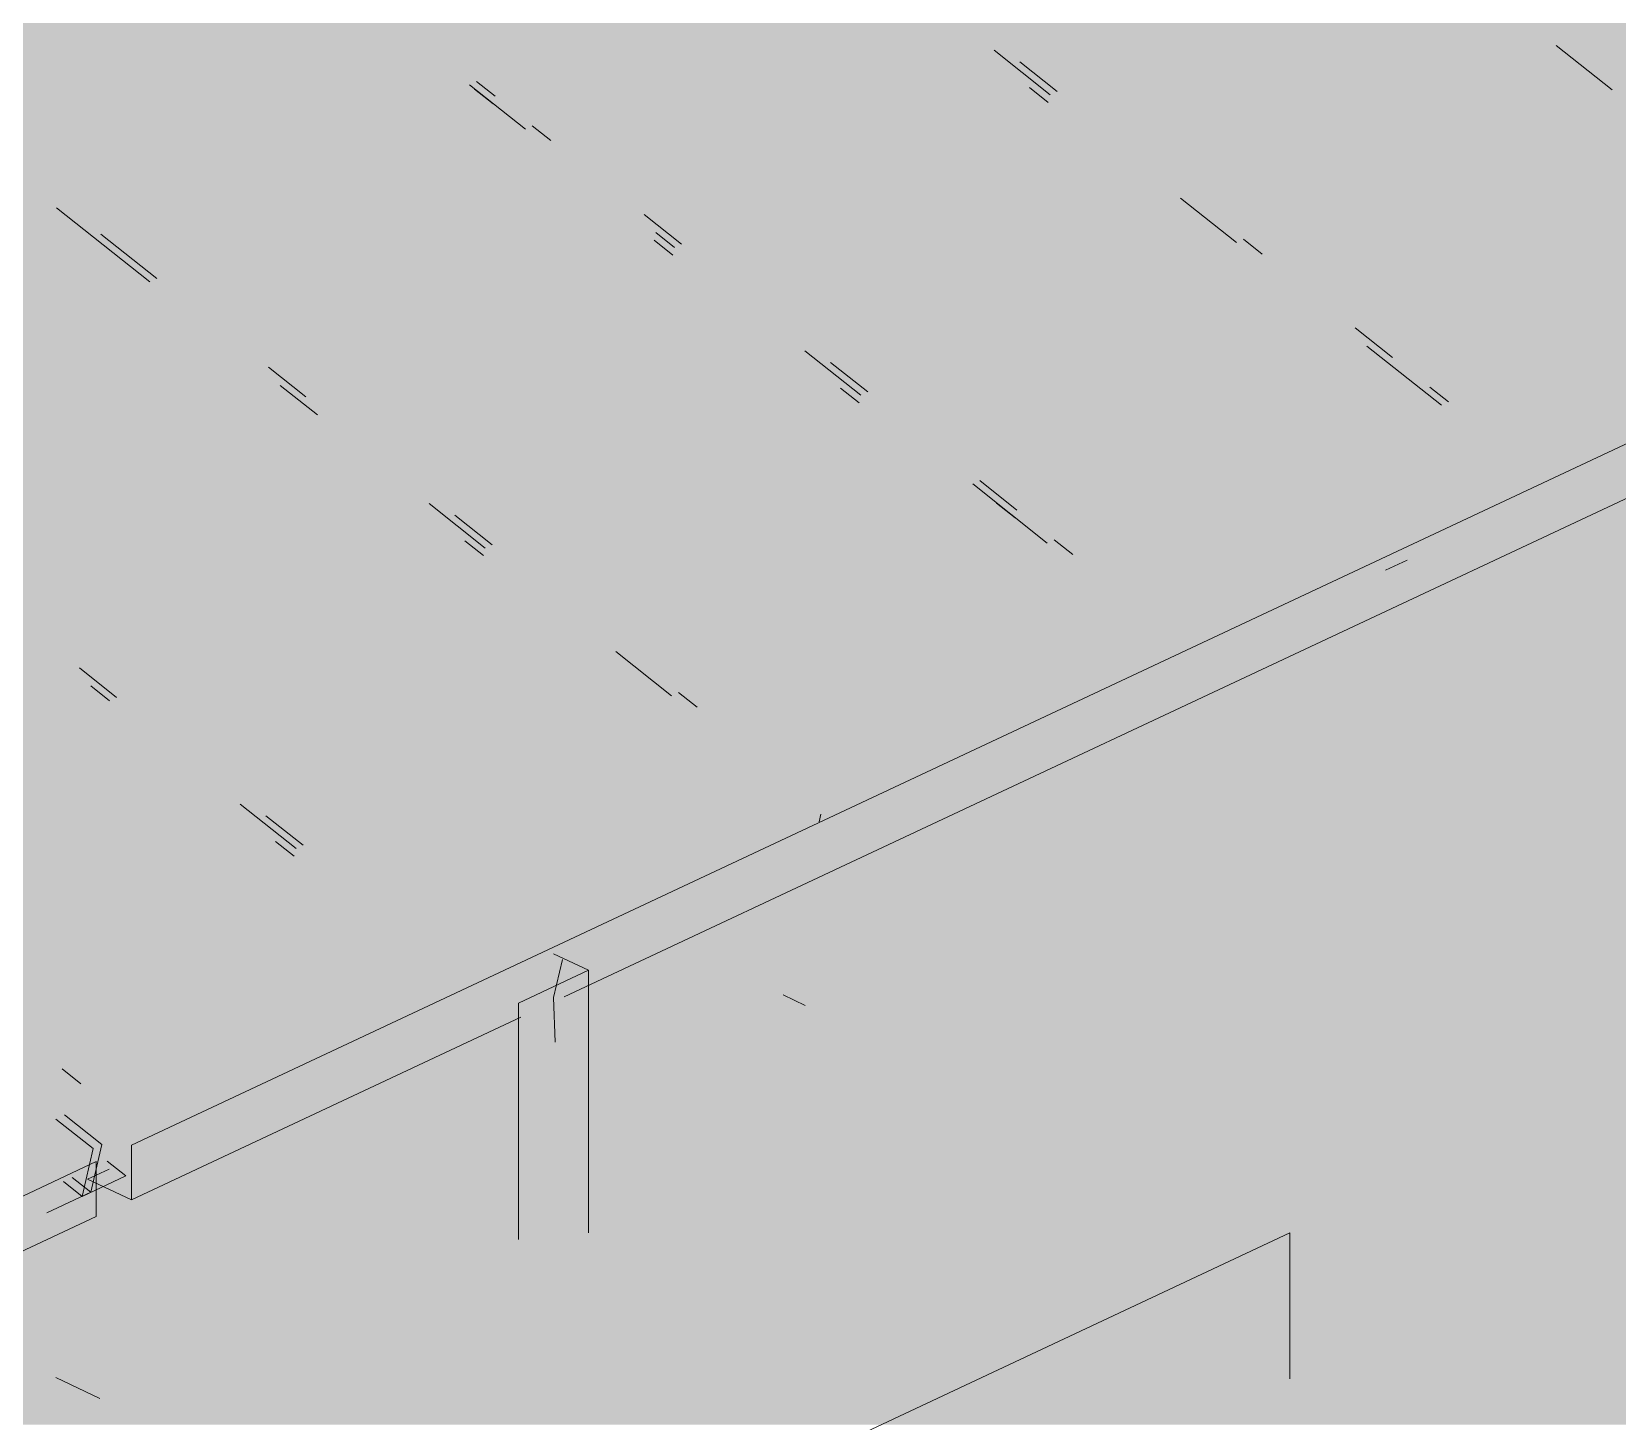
# Paper-space layout '03 3D Building and Roof' of a CAD drawing. Header units: millimetres. Extents: x 5 to 415, y 5 to 292.
# Drawn here: x 262.83 to 265.654, y 83.006 to 85.482 of the extents above; entities that cross this region are included whole.
import ezdxf

# ---------------------------------------------------------------- set-up
doc = ezdxf.new("R2010")
doc.units = ezdxf.units.MM
doc.layers.add('EXISTING', color=7, linetype='Continuous')
doc.layers.add('IMAGES', color=7, linetype='Continuous')

# ---------------------------------------------------------------- blocks, each defined once
blk = doc.blocks.new('SHEET_03')
at = {"layer": 'EXISTING', "color": 250, "lineweight": 9}
for p, q in [((264.5441, 85.4488), (264.6437, 85.3697)), ((265.545, 85.4575), (265.6446, 85.3785)), ((264.6562, 85.3756), (264.5898, 85.4283)), ((263.6097, 85.3874), (263.7093, 85.3084)), ((263.6554, 85.3669), (263.6222, 85.3932)), ((263.6522, 85.3533), (263.619, 85.3796)), ((264.6406, 85.3561), (264.6074, 85.3825)), ((263.7549, 85.2879), (263.7217, 85.3142)), ((263.0077, 83.4982), (266.8219, 85.2889)), ((263.7782, 83.7625), (266.8219, 85.1914)), ((262.8744, 85.1679), (263.0403, 85.0362)), ((264.8761, 85.1854), (264.9757, 85.1064)), ((263.9873, 85.1035), (263.9209, 85.1562)), ((263.0528, 85.0421), (262.9533, 85.1211)), ((263.9717, 85.084), (263.9385, 85.1104)), ((263.9416, 85.124), (263.9748, 85.0976)), ((265.0214, 85.0859), (264.9882, 85.1122)), ((265.2537, 84.9015), (265.1873, 84.9542)), ((264.2072, 84.9133), (264.3068, 84.8342)), ((265.208, 84.922), (265.3408, 84.8166)), ((263.3184, 84.8314), (263.252, 84.8841)), ((264.3193, 84.8401), (264.2529, 84.8928)), ((263.2727, 84.8519), (263.3391, 84.7992)), ((264.3036, 84.8206), (264.2704, 84.847)), ((265.3533, 84.8225), (265.3201, 84.8488)), ((264.5848, 84.6294), (264.5184, 84.6821)), ((264.5059, 84.6762), (264.6387, 84.5709)), ((263.5383, 84.6412), (263.6379, 84.5621)), ((264.5817, 84.6158), (264.5485, 84.6421)), ((263.6504, 84.568), (263.584, 84.6207)), ((263.6347, 84.5485), (263.6015, 84.5749)), ((264.6844, 84.5504), (264.6512, 84.5767)), ((265.2413, 84.5226), (265.2798, 84.5407)), ((263.8702, 84.3778), (263.9698, 84.2987)), ((262.9815, 84.2959), (262.9151, 84.3486)), ((262.9358, 84.3164), (262.969, 84.29)), ((264.0155, 84.2783), (263.9823, 84.3046)), ((263.2013, 84.1057), (263.3009, 84.0266)), ((264.2354, 84.088), (264.2323, 84.0744)), ((263.3134, 84.0325), (263.247, 84.0852)), ((263.2978, 84.013), (263.2646, 84.0394)), ((263.822, 83.8098), (263.7596, 83.8391)), ((263.6972, 83.7512), (263.822, 83.8098)), ((263.7596, 83.7611), (263.7753, 83.8292)), ((263.822, 83.342), (263.822, 83.8098)), ((263.6972, 83.7512), (263.6972, 83.3301)), ((263.7623, 83.682), (263.7596, 83.7611)), ((264.2074, 83.7473), (264.1682, 83.7658)), ((263.0077, 83.4007), (263.7012, 83.7263)), ((262.9179, 83.6077), (262.8847, 83.634)), ((262.955, 83.4993), (262.8886, 83.552)), ((262.873, 83.5447), (262.9394, 83.492)), ((262.9354, 83.4142), (262.955, 83.4993)), ((263.0077, 83.4007), (263.0077, 83.4982)), ((259.131, 81.6782), (262.9452, 83.4689)), ((262.9394, 83.492), (262.9198, 83.4069)), ((262.9452, 83.4689), (262.9452, 83.3714)), ((262.9647, 83.4699), (262.9979, 83.4435)), ((262.9354, 83.4142), (262.9022, 83.4405)), ((262.9198, 83.4069), (262.9979, 83.4435)), ((262.9296, 83.4374), (262.9681, 83.4554)), ((262.8574, 83.3776), (262.9354, 83.4142)), ((262.8866, 83.4332), (262.9198, 83.4069)), ((262.9296, 83.4374), (263.0077, 83.4007)), ((259.131, 81.5807), (262.9452, 83.3714)), ((263.6972, 82.697), (265.0709, 83.342)), ((265.0709, 83.082), (265.0709, 83.342)), ((262.8729, 83.084), (262.9514, 83.0471))]:
    blk.add_line(p, q, dxfattribs=at)
at = {"layer": 'IMAGES', "color": 7}
for points in [[(262.6418, 85.4101), (263.3164, 85.4101), (262.6418, 85.5065), (263.3164, 85.5065)], [(263.3164, 85.4101), (263.4127, 85.4101), (263.3164, 85.5065), (263.4127, 85.5065)], [(263.4127, 85.4101), (263.5091, 85.4101), (263.4127, 85.5065), (263.5091, 85.5065)], [(263.5091, 85.4101), (263.6055, 85.4101), (263.5091, 85.5065), (263.6055, 85.5065)], [(263.6055, 85.4101), (263.7018, 85.4101), (263.6055, 85.5065), (263.7018, 85.5065)], [(263.7018, 85.4101), (263.7982, 85.4101), (263.7018, 85.5065), (263.7982, 85.5065)], [(263.7982, 85.4101), (264.28, 85.4101), (263.7982, 85.5065), (264.28, 85.5065)], [(264.28, 85.4101), (264.3764, 85.4101), (264.28, 85.5065), (264.3764, 85.5065)], [(264.3764, 85.4101), (264.4727, 85.4101), (264.3764, 85.5065), (264.4727, 85.5065)], [(264.4727, 85.4101), (264.6655, 85.4101), (264.4727, 85.5065), (264.6655, 85.5065)], [(264.6655, 85.4101), (265.34, 85.4101), (264.6655, 85.5065), (265.34, 85.5065)], [(265.34, 85.4101), (265.4364, 85.4101), (265.34, 85.5065), (265.4364, 85.5065)], [(265.4364, 85.4101), (265.5327, 85.4101), (265.4364, 85.5065), (265.5327, 85.5065)], [(265.5327, 85.4101), (265.6291, 85.4101), (265.5327, 85.5065), (265.6291, 85.5065)], [(265.6291, 85.4101), (265.7255, 85.4101), (265.6291, 85.5065), (265.7255, 85.5065)], [(262.7382, 85.3137), (262.8345, 85.3137), (262.7382, 85.4101), (262.8345, 85.4101)], [(262.8345, 85.3137), (262.9309, 85.3137), (262.8345, 85.4101), (262.9309, 85.4101)], [(262.9309, 85.3137), (263.4127, 85.3137), (262.9309, 85.4101), (263.4127, 85.4101)], [(263.4127, 85.3137), (263.5091, 85.3137), (263.4127, 85.4101), (263.5091, 85.4101)], [(263.5091, 85.3137), (263.6055, 85.3137), (263.5091, 85.4101), (263.6055, 85.4101)], [(263.6055, 85.3137), (263.7018, 85.3137), (263.6055, 85.4101), (263.7018, 85.4101)], [(263.7018, 85.3137), (263.7982, 85.3137), (263.7018, 85.4101), (263.7982, 85.4101)], [(263.7982, 85.3137), (263.8945, 85.3137), (263.7982, 85.4101), (263.8945, 85.4101)], [(263.8945, 85.3137), (264.4727, 85.3137), (263.8945, 85.4101), (264.4727, 85.4101)], [(264.4727, 85.3137), (264.5691, 85.3137), (264.4727, 85.4101), (264.5691, 85.4101)], [(264.5691, 85.3137), (264.7618, 85.3137), (264.5691, 85.4101), (264.7618, 85.4101)], [(264.7618, 85.3137), (264.8582, 85.3137), (264.7618, 85.4101), (264.8582, 85.4101)], [(264.8582, 85.3137), (265.4364, 85.3137), (264.8582, 85.4101), (265.4364, 85.4101)], [(265.4364, 85.3137), (265.5327, 85.3137), (265.4364, 85.4101), (265.5327, 85.4101)], [(265.5327, 85.3137), (265.7255, 85.3137), (265.5327, 85.4101), (265.7255, 85.4101)], [(262.6418, 85.2173), (262.8345, 85.2173), (262.6418, 85.3137), (262.8345, 85.3137)], [(262.8345, 85.2173), (262.9309, 85.2173), (262.8345, 85.3137), (262.9309, 85.3137)], [(262.9309, 85.2173), (263.0273, 85.2173), (262.9309, 85.3137), (263.0273, 85.3137)], [(263.0273, 85.2173), (263.5091, 85.2173), (263.0273, 85.3137), (263.5091, 85.3137)], [(263.5091, 85.2173), (263.6055, 85.2173), (263.5091, 85.3137), (263.6055, 85.3137)], [(263.6055, 85.2173), (263.7018, 85.2173), (263.6055, 85.3137), (263.7018, 85.3137)], [(263.7018, 85.2173), (263.7982, 85.2173), (263.7018, 85.3137), (263.7982, 85.3137)], [(263.7982, 85.2173), (263.8945, 85.2173), (263.7982, 85.3137), (263.8945, 85.3137)], [(263.8945, 85.2173), (263.9909, 85.2173), (263.8945, 85.3137), (263.9909, 85.3137)], [(263.9909, 85.2173), (264.5691, 85.2173), (263.9909, 85.3137), (264.5691, 85.3137)], [(264.5691, 85.2173), (264.6655, 85.2173), (264.5691, 85.3137), (264.6655, 85.3137)], [(264.6655, 85.2173), (264.7618, 85.2173), (264.6655, 85.3137), (264.7618, 85.3137)], [(264.7618, 85.1208), (264.8582, 85.1208), (264.7618, 85.3137), (264.8582, 85.3137)], [(264.8582, 85.2173), (264.9545, 85.2173), (264.8582, 85.3137), (264.9545, 85.3137)], [(264.9545, 85.2173), (265.5327, 85.2173), (264.9545, 85.3137), (265.5327, 85.3137)], [(265.5327, 85.2173), (265.6291, 85.2173), (265.5327, 85.3137), (265.6291, 85.3137)], [(265.6291, 85.1208), (265.7255, 85.1208), (265.6291, 85.3137), (265.7255, 85.3137)], [(262.7382, 85.1208), (262.8345, 85.1208), (262.7382, 85.2173), (262.8345, 85.2173)], [(262.8345, 85.1208), (263.0273, 85.1208), (262.8345, 85.2173), (263.0273, 85.2173)], [(263.0273, 85.1208), (263.1236, 85.1208), (263.0273, 85.2173), (263.1236, 85.2173)], [(263.1236, 85.1208), (263.6055, 85.1208), (263.1236, 85.2173), (263.6055, 85.2173)], [(263.6055, 85.1208), (263.7018, 85.1208), (263.6055, 85.2173), (263.7018, 85.2173)], [(263.7018, 85.1208), (263.7982, 85.1208), (263.7018, 85.2173), (263.7982, 85.2173)], [(263.7982, 85.1208), (263.9909, 85.1208), (263.7982, 85.2173), (263.9909, 85.2173)], [(263.9909, 85.1208), (264.0873, 85.1208), (263.9909, 85.2173), (264.0873, 85.2173)], [(264.0873, 85.1208), (264.1836, 85.1208), (264.0873, 85.2173), (264.1836, 85.2173)], [(264.1836, 85.1208), (264.6655, 85.1208), (264.1836, 85.2173), (264.6655, 85.2173)], [(264.6655, 85.1208), (264.7618, 85.1208), (264.6655, 85.2173), (264.7618, 85.2173)], [(264.8582, 85.1208), (265.0509, 85.1208), (264.8582, 85.2173), (265.0509, 85.2173)], [(265.0509, 85.1208), (265.1473, 85.1208), (265.0509, 85.2173), (265.1473, 85.2173)], [(265.1473, 85.1208), (265.6291, 85.1208), (265.1473, 85.2173), (265.6291, 85.2173)], [(262.7382, 85.0244), (262.8345, 85.0244), (262.7382, 85.1208), (262.8345, 85.1208)], [(262.8345, 85.0244), (262.9309, 85.0244), (262.8345, 85.1208), (262.9309, 85.1208)], [(262.9309, 85.0244), (263.1236, 85.0244), (262.9309, 85.1208), (263.1236, 85.1208)], [(263.1236, 85.0244), (263.22, 85.0244), (263.1236, 85.1208), (263.22, 85.1208)], [(263.22, 85.0244), (263.8945, 85.0244), (263.22, 85.1208), (263.8945, 85.1208)], [(263.8945, 85.0244), (264.0873, 85.0244), (263.8945, 85.1208), (264.0873, 85.1208)], [(264.0873, 85.0244), (264.1836, 85.0244), (264.0873, 85.1208), (264.1836, 85.1208)], [(264.1836, 85.0244), (264.7618, 85.0244), (264.1836, 85.1208), (264.7618, 85.1208)], [(264.7618, 85.0244), (264.8582, 85.0244), (264.7618, 85.1208), (264.8582, 85.1208)], [(264.8582, 85.0244), (264.9545, 85.0244), (264.8582, 85.1208), (264.9545, 85.1208)], [(264.9545, 85.0244), (265.0509, 85.0244), (264.9545, 85.1208), (265.0509, 85.1208)], [(265.0509, 85.0244), (265.1473, 85.0244), (265.0509, 85.1208), (265.1473, 85.1208)], [(265.1473, 85.0244), (265.2436, 85.0244), (265.1473, 85.1208), (265.2436, 85.1208)], [(265.2436, 85.0244), (265.34, 85.0244), (265.2436, 85.1208), (265.34, 85.1208)], [(265.34, 85.0244), (265.7255, 85.0244), (265.34, 85.1208), (265.7255, 85.1208)], [(262.5455, 84.928), (262.8345, 84.928), (262.5455, 85.0244), (262.8345, 85.0244)], [(262.8345, 84.928), (262.9309, 84.928), (262.8345, 85.0244), (262.9309, 85.0244)], [(262.9309, 84.928), (263.0273, 84.928), (262.9309, 85.0244), (263.0273, 85.0244)], [(263.0273, 84.928), (263.22, 84.928), (263.0273, 85.0244), (263.22, 85.0244)], [(263.22, 84.928), (263.3164, 84.928), (263.22, 85.0244), (263.3164, 85.0244)], [(263.3164, 84.928), (263.4127, 84.928), (263.3164, 85.0244), (263.4127, 85.0244)], [(263.4127, 84.928), (263.8945, 84.928), (263.4127, 85.0244), (263.8945, 85.0244)], [(263.8945, 84.928), (263.9909, 84.928), (263.8945, 85.0244), (263.9909, 85.0244)], [(263.9909, 84.928), (264.0873, 84.928), (263.9909, 85.0244), (264.0873, 85.0244)], [(264.0873, 84.928), (264.1836, 84.928), (264.0873, 85.0244), (264.1836, 85.0244)], [(264.1836, 84.928), (264.28, 84.928), (264.1836, 85.0244), (264.28, 85.0244)], [(264.28, 84.928), (264.3764, 84.928), (264.28, 85.0244), (264.3764, 85.0244)], [(264.3764, 84.928), (264.9545, 84.928), (264.3764, 85.0244), (264.9545, 85.0244)], [(264.9545, 84.928), (265.0509, 84.928), (264.9545, 85.0244), (265.0509, 85.0244)], [(265.0509, 84.928), (265.1473, 84.928), (265.0509, 85.0244), (265.1473, 85.0244)], [(265.1473, 84.928), (265.2436, 84.928), (265.1473, 85.0244), (265.2436, 85.0244)], [(265.2436, 84.928), (265.34, 84.928), (265.2436, 85.0244), (265.34, 85.0244)], [(265.34, 84.928), (265.4364, 84.928), (265.34, 85.0244), (265.4364, 85.0244)], [(265.4364, 84.928), (265.7255, 84.928), (265.4364, 85.0244), (265.7255, 85.0244)], [(262.7382, 84.8316), (262.9309, 84.8316), (262.7382, 84.928), (262.9309, 84.928)], [(262.9309, 84.8316), (263.0273, 84.8316), (262.9309, 84.928), (263.0273, 84.928)], [(263.0273, 84.8316), (263.1236, 84.8316), (263.0273, 84.928), (263.1236, 84.928)], [(263.1236, 84.8316), (263.22, 84.8316), (263.1236, 84.928), (263.22, 84.928)], [(263.22, 84.8316), (263.3164, 84.8316), (263.22, 84.928), (263.3164, 84.928)], [(263.3164, 84.8316), (263.4127, 84.8316), (263.3164, 84.928), (263.4127, 84.928)], [(263.4127, 84.8316), (263.5091, 84.8316), (263.4127, 84.928), (263.5091, 84.928)], [(263.5091, 84.8316), (264.0873, 84.8316), (263.5091, 84.928), (264.0873, 84.928)], [(264.0873, 84.8316), (264.1836, 84.8316), (264.0873, 84.928), (264.1836, 84.928)], [(264.1836, 84.8316), (264.3764, 84.8316), (264.1836, 84.928), (264.3764, 84.928)], [(264.3764, 84.8316), (265.0509, 84.8316), (264.3764, 84.928), (265.0509, 84.928)], [(265.0509, 84.8316), (265.1473, 84.8316), (265.0509, 84.928), (265.1473, 84.928)], [(265.1473, 84.8316), (265.2436, 84.8316), (265.1473, 84.928), (265.2436, 84.928)], [(265.2436, 84.8316), (265.34, 84.8316), (265.2436, 84.928), (265.34, 84.928)], [(265.34, 84.8316), (265.4364, 84.8316), (265.34, 84.928), (265.4364, 84.928)], [(265.4364, 84.8316), (265.5327, 84.8316), (265.4364, 84.928), (265.5327, 84.928)], [(265.5327, 84.8316), (265.7255, 84.8316), (265.5327, 84.928), (265.7255, 84.928)], [(262.7382, 84.7352), (263.1236, 84.7352), (262.7382, 84.8316), (263.1236, 84.8316)], [(263.1236, 84.7352), (263.22, 84.7352), (263.1236, 84.8316), (263.22, 84.8316)], [(263.22, 84.7352), (263.3164, 84.7352), (263.22, 84.8316), (263.3164, 84.8316)], [(263.3164, 84.7352), (263.4127, 84.7352), (263.3164, 84.8316), (263.4127, 84.8316)], [(263.4127, 84.7352), (263.5091, 84.7352), (263.4127, 84.8316), (263.5091, 84.8316)], [(263.5091, 84.7352), (263.6055, 84.7352), (263.5091, 84.8316), (263.6055, 84.8316)], [(263.6055, 84.7352), (264.1836, 84.7352), (263.6055, 84.8316), (264.1836, 84.8316)], [(264.1836, 84.7352), (264.28, 84.7352), (264.1836, 84.8316), (264.28, 84.8316)], [(264.28, 84.7352), (264.4727, 84.7352), (264.28, 84.8316), (264.4727, 84.8316)], [(264.4727, 84.7352), (264.5691, 84.7352), (264.4727, 84.8316), (264.5691, 84.8316)], [(264.5691, 84.7352), (264.6655, 84.7352), (264.5691, 84.8316), (264.6655, 84.8316)], [(264.6655, 84.7352), (265.1473, 84.7352), (264.6655, 84.8316), (265.1473, 84.8316)], [(265.1473, 84.7352), (265.2436, 84.7352), (265.1473, 84.8316), (265.2436, 84.8316)], [(265.2436, 84.7352), (265.34, 84.7352), (265.2436, 84.8316), (265.34, 84.8316)], [(265.34, 84.7352), (265.4364, 84.7352), (265.34, 84.8316), (265.4364, 84.8316)], [(265.4364, 84.7352), (265.5327, 84.7352), (265.4364, 84.8316), (265.5327, 84.8316)], [(265.5327, 84.7352), (265.6291, 84.7352), (265.5327, 84.8316), (265.6291, 84.8316)], [(265.6291, 84.7352), (265.7255, 84.7352), (265.6291, 84.8316), (265.7255, 84.8316)], [(262.7382, 84.6388), (262.9309, 84.6388), (262.7382, 84.7352), (262.9309, 84.7352)], [(262.9309, 84.6388), (263.22, 84.6388), (262.9309, 84.7352), (263.22, 84.7352)], [(263.22, 84.6388), (263.3164, 84.6388), (263.22, 84.7352), (263.3164, 84.7352)], [(263.3164, 84.6388), (263.4127, 84.6388), (263.3164, 84.7352), (263.4127, 84.7352)], [(263.4127, 84.6388), (263.5091, 84.6388), (263.4127, 84.7352), (263.5091, 84.7352)], [(263.5091, 84.6388), (263.6055, 84.6388), (263.5091, 84.7352), (263.6055, 84.7352)], [(263.6055, 84.6388), (264.28, 84.6388), (263.6055, 84.7352), (264.28, 84.7352)], [(264.28, 84.6388), (264.3764, 84.6388), (264.28, 84.7352), (264.3764, 84.7352)], [(264.3764, 84.6388), (264.4727, 84.6388), (264.3764, 84.7352), (264.4727, 84.7352)], [(264.4727, 84.6388), (264.5691, 84.6388), (264.4727, 84.7352), (264.5691, 84.7352)], [(264.5691, 84.6388), (264.6655, 84.6388), (264.5691, 84.7352), (264.6655, 84.7352)], [(264.6655, 84.6388), (264.7618, 84.6388), (264.6655, 84.7352), (264.7618, 84.7352)], [(264.7618, 84.6388), (265.0509, 84.6388), (264.7618, 84.7352), (265.0509, 84.7352)], [(265.0509, 84.6388), (265.1473, 84.6388), (265.0509, 84.7352), (265.1473, 84.7352)], [(265.1473, 84.6388), (265.2436, 84.6388), (265.1473, 84.7352), (265.2436, 84.7352)], [(265.2436, 84.6388), (265.34, 84.6388), (265.2436, 84.7352), (265.34, 84.7352)], [(265.34, 84.6388), (265.4364, 84.6388), (265.34, 84.7352), (265.4364, 84.7352)], [(265.4364, 84.6388), (265.5327, 84.6388), (265.4364, 84.7352), (265.5327, 84.7352)], [(265.5327, 84.6388), (265.6291, 84.6388), (265.5327, 84.7352), (265.6291, 84.7352)], [(265.6291, 84.5424), (265.7255, 84.5424), (265.6291, 84.7352), (265.7255, 84.7352)], [(262.7382, 84.5424), (262.8345, 84.5424), (262.7382, 84.6388), (262.8345, 84.6388)], [(262.8345, 84.5424), (262.9309, 84.5424), (262.8345, 84.6388), (262.9309, 84.6388)], [(262.9309, 84.5424), (263.0273, 84.5424), (262.9309, 84.6388), (263.0273, 84.6388)], [(263.0273, 84.5424), (263.3164, 84.5424), (263.0273, 84.6388), (263.3164, 84.6388)], [(263.3164, 84.5424), (263.4127, 84.5424), (263.3164, 84.6388), (263.4127, 84.6388)], [(263.4127, 84.5424), (263.5091, 84.5424), (263.4127, 84.6388), (263.5091, 84.6388)], [(263.5091, 84.5424), (263.7018, 84.5424), (263.5091, 84.6388), (263.7018, 84.6388)], [(263.7018, 84.5424), (263.7982, 84.5424), (263.7018, 84.6388), (263.7982, 84.6388)], [(263.7982, 84.5424), (263.8945, 84.5424), (263.7982, 84.6388), (263.8945, 84.6388)], [(263.8945, 84.5424), (264.3764, 84.5424), (263.8945, 84.6388), (264.3764, 84.6388)], [(264.3764, 84.5424), (264.4727, 84.5424), (264.3764, 84.6388), (264.4727, 84.6388)], [(264.4727, 84.5424), (264.5691, 84.5424), (264.4727, 84.6388), (264.5691, 84.6388)], [(264.5691, 84.5424), (264.6655, 84.5424), (264.5691, 84.6388), (264.6655, 84.6388)], [(264.6655, 84.5424), (264.7618, 84.5424), (264.6655, 84.6388), (264.7618, 84.6388)], [(264.7618, 84.5424), (264.8582, 84.5424), (264.7618, 84.6388), (264.8582, 84.6388)], [(264.8582, 84.5424), (265.0509, 84.5424), (264.8582, 84.6388), (265.0509, 84.6388)], [(265.0509, 84.5424), (265.1473, 84.5424), (265.0509, 84.6388), (265.1473, 84.6388)], [(265.1473, 84.5424), (265.2436, 84.5424), (265.1473, 84.6388), (265.2436, 84.6388)], [(265.2436, 84.5424), (265.4364, 84.5424), (265.2436, 84.6388), (265.4364, 84.6388)], [(265.4364, 84.5424), (265.6291, 84.5424), (265.4364, 84.6388), (265.6291, 84.6388)], [(262.7382, 84.446), (262.9309, 84.446), (262.7382, 84.5424), (262.9309, 84.5424)], [(262.9309, 84.446), (263.0273, 84.446), (262.9309, 84.5424), (263.0273, 84.5424)], [(263.0273, 84.446), (263.1236, 84.446), (263.0273, 84.5424), (263.1236, 84.5424)], [(263.1236, 84.446), (263.22, 84.446), (263.1236, 84.5424), (263.22, 84.5424)], [(263.22, 84.3496), (263.6055, 84.3496), (263.22, 84.5424), (263.6055, 84.5424)], [(263.6055, 84.446), (263.7018, 84.446), (263.6055, 84.5424), (263.7018, 84.5424)], [(263.7018, 84.446), (263.7982, 84.446), (263.7018, 84.5424), (263.7982, 84.5424)], [(263.7982, 84.446), (263.8945, 84.446), (263.7982, 84.5424), (263.8945, 84.5424)], [(263.8945, 84.446), (263.9909, 84.446), (263.8945, 84.5424), (263.9909, 84.5424)], [(263.9909, 84.3496), (264.4727, 84.3496), (263.9909, 84.5424), (264.4727, 84.5424)], [(264.4727, 84.446), (264.5691, 84.446), (264.4727, 84.5424), (264.5691, 84.5424)], [(264.5691, 84.446), (264.6655, 84.446), (264.5691, 84.5424), (264.6655, 84.5424)], [(264.6655, 84.446), (264.7618, 84.446), (264.6655, 84.5424), (264.7618, 84.5424)], [(264.7618, 84.446), (264.8582, 84.446), (264.7618, 84.5424), (264.8582, 84.5424)], [(264.8582, 84.446), (264.9545, 84.446), (264.8582, 84.5424), (264.9545, 84.5424)], [(264.9545, 84.446), (265.0509, 84.446), (264.9545, 84.5424), (265.0509, 84.5424)], [(265.0509, 84.446), (265.1473, 84.446), (265.0509, 84.5424), (265.1473, 84.5424)], [(265.1473, 84.446), (265.2436, 84.446), (265.1473, 84.5424), (265.2436, 84.5424)], [(265.2436, 84.446), (265.34, 84.446), (265.2436, 84.5424), (265.34, 84.5424)], [(265.34, 84.446), (265.4364, 84.446), (265.34, 84.5424), (265.4364, 84.5424)], [(265.4364, 84.446), (265.5327, 84.446), (265.4364, 84.5424), (265.5327, 84.5424)], [(265.5327, 84.446), (265.7255, 84.446), (265.5327, 84.5424), (265.7255, 84.5424)], [(262.7382, 84.3496), (262.8345, 84.3496), (262.7382, 84.446), (262.8345, 84.446)], [(262.8345, 84.3496), (262.9309, 84.3496), (262.8345, 84.446), (262.9309, 84.446)], [(262.9309, 84.3496), (263.0273, 84.3496), (262.9309, 84.446), (263.0273, 84.446)], [(263.0273, 84.3496), (263.1236, 84.3496), (263.0273, 84.446), (263.1236, 84.446)], [(263.1236, 84.3496), (263.22, 84.3496), (263.1236, 84.446), (263.22, 84.446)], [(263.6055, 84.3496), (263.7018, 84.3496), (263.6055, 84.446), (263.7018, 84.446)], [(263.7018, 84.3496), (263.7982, 84.3496), (263.7018, 84.446), (263.7982, 84.446)], [(263.7982, 84.3496), (263.8945, 84.3496), (263.7982, 84.446), (263.8945, 84.446)], [(263.8945, 84.3496), (263.9909, 84.3496), (263.8945, 84.446), (263.9909, 84.446)], [(264.4727, 84.3496), (264.6655, 84.3496), (264.4727, 84.446), (264.6655, 84.446)], [(264.6655, 84.3496), (264.7618, 84.3496), (264.6655, 84.446), (264.7618, 84.446)], [(264.7618, 84.3496), (264.9545, 84.3496), (264.7618, 84.446), (264.9545, 84.446)], [(264.9545, 84.3496), (265.0509, 84.3496), (264.9545, 84.446), (265.0509, 84.446)], [(265.0509, 84.3496), (265.1473, 84.3496), (265.0509, 84.446), (265.1473, 84.446)], [(265.1473, 84.3496), (265.2436, 84.3496), (265.1473, 84.446), (265.2436, 84.446)], [(265.2436, 84.3496), (265.34, 84.3496), (265.2436, 84.446), (265.34, 84.446)], [(265.34, 84.3496), (265.4364, 84.3496), (265.34, 84.446), (265.4364, 84.446)], [(265.4364, 84.3496), (265.5327, 84.3496), (265.4364, 84.446), (265.5327, 84.446)], [(265.5327, 84.3496), (265.7255, 84.3496), (265.5327, 84.446), (265.7255, 84.446)], [(262.7382, 84.2532), (262.8345, 84.2532), (262.7382, 84.3496), (262.8345, 84.3496)], [(262.8345, 84.2532), (262.9309, 84.2532), (262.8345, 84.3496), (262.9309, 84.3496)], [(262.9309, 84.2532), (263.0273, 84.2532), (262.9309, 84.3496), (263.0273, 84.3496)], [(263.0273, 84.2532), (263.1236, 84.2532), (263.0273, 84.3496), (263.1236, 84.3496)], [(263.1236, 84.2532), (263.22, 84.2532), (263.1236, 84.3496), (263.22, 84.3496)], [(263.22, 84.2532), (263.4127, 84.2532), (263.22, 84.3496), (263.4127, 84.3496)], [(263.4127, 84.2532), (263.7018, 84.2532), (263.4127, 84.3496), (263.7018, 84.3496)], [(263.7018, 84.2532), (263.7982, 84.2532), (263.7018, 84.3496), (263.7982, 84.3496)], [(263.7982, 84.2532), (263.8945, 84.2532), (263.7982, 84.3496), (263.8945, 84.3496)], [(263.8945, 84.2532), (264.0873, 84.2532), (263.8945, 84.3496), (264.0873, 84.3496)], [(264.0873, 84.2532), (264.1836, 84.2532), (264.0873, 84.3496), (264.1836, 84.3496)], [(264.1836, 84.2532), (264.28, 84.2532), (264.1836, 84.3496), (264.28, 84.3496)], [(264.28, 84.2532), (264.4727, 84.2532), (264.28, 84.3496), (264.4727, 84.3496)], [(264.4727, 84.2532), (264.5691, 84.2532), (264.4727, 84.3496), (264.5691, 84.3496)], [(264.5691, 84.2532), (264.6655, 84.2532), (264.5691, 84.3496), (264.6655, 84.3496)], [(264.6655, 84.2532), (264.7618, 84.2532), (264.6655, 84.3496), (264.7618, 84.3496)], [(264.7618, 84.2532), (264.8582, 84.2532), (264.7618, 84.3496), (264.8582, 84.3496)], [(264.8582, 84.2532), (265.0509, 84.2532), (264.8582, 84.3496), (265.0509, 84.3496)], [(265.0509, 84.2532), (265.1473, 84.2532), (265.0509, 84.3496), (265.1473, 84.3496)], [(265.1473, 84.2532), (265.2436, 84.2532), (265.1473, 84.3496), (265.2436, 84.3496)], [(265.2436, 84.2532), (265.34, 84.2532), (265.2436, 84.3496), (265.34, 84.3496)], [(265.34, 84.2532), (265.4364, 84.2532), (265.34, 84.3496), (265.4364, 84.3496)], [(265.4364, 84.2532), (272.3745, 84.2532), (265.4364, 84.3496), (272.3745, 84.3496)], [(262.4491, 84.1568), (262.8345, 84.1568), (262.4491, 84.2532), (262.8345, 84.2532)], [(262.8345, 84.1568), (262.9309, 84.1568), (262.8345, 84.2532), (262.9309, 84.2532)], [(262.9309, 84.1568), (263.0273, 84.1568), (262.9309, 84.2532), (263.0273, 84.2532)], [(263.0273, 84.1568), (263.1236, 84.1568), (263.0273, 84.2532), (263.1236, 84.2532)], [(263.1236, 84.1568), (263.22, 84.1568), (263.1236, 84.2532), (263.22, 84.2532)], [(263.22, 84.1568), (263.3164, 84.1568), (263.22, 84.2532), (263.3164, 84.2532)], [(263.3164, 84.1568), (263.4127, 84.1568), (263.3164, 84.2532), (263.4127, 84.2532)], [(263.4127, 84.1568), (263.5091, 84.1568), (263.4127, 84.2532), (263.5091, 84.2532)], [(263.5091, 84.1568), (263.6055, 84.1568), (263.5091, 84.2532), (263.6055, 84.2532)], [(263.6055, 84.0604), (263.7982, 84.0604), (263.6055, 84.2532), (263.7982, 84.2532)], [(263.7982, 84.1568), (263.8945, 84.1568), (263.7982, 84.2532), (263.8945, 84.2532)], [(263.8945, 84.1568), (263.9909, 84.1568), (263.8945, 84.2532), (263.9909, 84.2532)], [(263.9909, 84.1568), (264.0873, 84.1568), (263.9909, 84.2532), (264.0873, 84.2532)], [(264.0873, 84.1568), (264.1836, 84.1568), (264.0873, 84.2532), (264.1836, 84.2532)], [(264.1836, 84.1568), (264.28, 84.1568), (264.1836, 84.2532), (264.28, 84.2532)], [(264.28, 84.1568), (264.3764, 84.1568), (264.28, 84.2532), (264.3764, 84.2532)], [(264.3764, 84.1568), (264.4727, 84.1568), (264.3764, 84.2532), (264.4727, 84.2532)], [(264.4727, 84.1568), (264.5691, 84.1568), (264.4727, 84.2532), (264.5691, 84.2532)], [(264.5691, 84.1568), (264.6655, 84.1568), (264.5691, 84.2532), (264.6655, 84.2532)], [(264.6655, 84.1568), (264.8582, 84.1568), (264.6655, 84.2532), (264.8582, 84.2532)], [(264.8582, 84.1568), (264.9545, 84.1568), (264.8582, 84.2532), (264.9545, 84.2532)], [(264.9545, 84.1568), (265.0509, 84.1568), (264.9545, 84.2532), (265.0509, 84.2532)], [(265.0509, 84.1568), (265.2436, 84.1568), (265.0509, 84.2532), (265.2436, 84.2532)], [(265.2436, 84.1568), (272.2782, 84.1568), (265.2436, 84.2532), (272.2782, 84.2532)], [(262.5455, 84.0604), (262.9309, 84.0604), (262.5455, 84.1568), (262.9309, 84.1568)], [(262.9309, 84.0604), (263.0273, 84.0604), (262.9309, 84.1568), (263.0273, 84.1568)], [(263.0273, 84.0604), (263.1236, 84.0604), (263.0273, 84.1568), (263.1236, 84.1568)], [(263.1236, 84.0604), (263.22, 84.0604), (263.1236, 84.1568), (263.22, 84.1568)], [(263.22, 84.0604), (263.3164, 84.0604), (263.22, 84.1568), (263.3164, 84.1568)], [(263.3164, 84.0604), (263.4127, 84.0604), (263.3164, 84.1568), (263.4127, 84.1568)], [(263.4127, 84.0604), (263.5091, 84.0604), (263.4127, 84.1568), (263.5091, 84.1568)], [(263.5091, 84.0604), (263.6055, 84.0604), (263.5091, 84.1568), (263.6055, 84.1568)], [(263.7982, 84.0604), (264.0873, 84.0604), (263.7982, 84.1568), (264.0873, 84.1568)], [(264.0873, 83.964), (264.1836, 83.964), (264.0873, 84.1568), (264.1836, 84.1568)], [(264.1836, 84.0604), (264.28, 84.0604), (264.1836, 84.1568), (264.28, 84.1568)], [(264.28, 84.0604), (264.4727, 84.0604), (264.28, 84.1568), (264.4727, 84.1568)], [(264.4727, 84.0604), (264.6655, 84.0604), (264.4727, 84.1568), (264.6655, 84.1568)], [(264.6655, 84.0604), (264.7618, 84.0604), (264.6655, 84.1568), (264.7618, 84.1568)], [(264.7618, 84.0604), (264.8582, 84.0604), (264.7618, 84.1568), (264.8582, 84.1568)], [(264.8582, 84.0604), (265.0509, 84.0604), (264.8582, 84.1568), (265.0509, 84.1568)], [(265.0509, 84.0604), (271.9891, 84.0604), (265.0509, 84.1568), (271.9891, 84.1568)], [(262.7382, 83.964), (263.0273, 83.964), (262.7382, 84.0604), (263.0273, 84.0604)], [(263.0273, 83.964), (263.1236, 83.964), (263.0273, 84.0604), (263.1236, 84.0604)], [(263.1236, 83.964), (263.22, 83.964), (263.1236, 84.0604), (263.22, 84.0604)], [(263.22, 83.964), (263.3164, 83.964), (263.22, 84.0604), (263.3164, 84.0604)], [(263.3164, 83.964), (263.4127, 83.964), (263.3164, 84.0604), (263.4127, 84.0604)], [(263.4127, 83.964), (263.5091, 83.964), (263.4127, 84.0604), (263.5091, 84.0604)], [(263.5091, 83.964), (263.6055, 83.964), (263.5091, 84.0604), (263.6055, 84.0604)], [(263.6055, 83.964), (263.7018, 83.964), (263.6055, 84.0604), (263.7018, 84.0604)], [(263.7018, 83.964), (263.7982, 83.964), (263.7018, 84.0604), (263.7982, 84.0604)], [(263.7982, 83.964), (263.8945, 83.964), (263.7982, 84.0604), (263.8945, 84.0604)], [(263.8945, 83.964), (264.0873, 83.964), (263.8945, 84.0604), (264.0873, 84.0604)], [(264.1836, 83.964), (264.28, 83.964), (264.1836, 84.0604), (264.28, 84.0604)], [(264.28, 83.964), (264.3764, 83.964), (264.28, 84.0604), (264.3764, 84.0604)], [(264.3764, 83.964), (264.5691, 83.964), (264.3764, 84.0604), (264.5691, 84.0604)], [(264.5691, 83.964), (264.6655, 83.964), (264.5691, 84.0604), (264.6655, 84.0604)], [(264.6655, 83.964), (264.8582, 83.964), (264.6655, 84.0604), (264.8582, 84.0604)], [(264.8582, 83.964), (271.7964, 83.964), (264.8582, 84.0604), (271.7964, 84.0604)], [(262.7382, 83.8676), (263.22, 83.8676), (262.7382, 83.964), (263.22, 83.964)], [(263.22, 83.8676), (263.3164, 83.8676), (263.22, 83.964), (263.3164, 83.964)], [(263.3164, 83.8676), (263.4127, 83.8676), (263.3164, 83.964), (263.4127, 83.964)], [(263.4127, 83.8676), (263.5091, 83.8676), (263.4127, 83.964), (263.5091, 83.964)], [(263.5091, 83.8676), (263.6055, 83.8676), (263.5091, 83.964), (263.6055, 83.964)], [(263.6055, 83.8676), (263.7018, 83.8676), (263.6055, 83.964), (263.7018, 83.964)], [(263.7018, 83.7712), (263.7982, 83.7712), (263.7018, 83.964), (263.7982, 83.964)], [(263.7982, 83.8676), (263.8945, 83.8676), (263.7982, 83.964), (263.8945, 83.964)], [(263.8945, 83.8676), (263.9909, 83.8676), (263.8945, 83.964), (263.9909, 83.964)], [(263.9909, 83.8676), (264.0873, 83.8676), (263.9909, 83.964), (264.0873, 83.964)], [(264.0873, 83.8676), (264.1836, 83.8676), (264.0873, 83.964), (264.1836, 83.964)], [(264.1836, 83.8676), (264.28, 83.8676), (264.1836, 83.964), (264.28, 83.964)], [(264.28, 83.8676), (264.3764, 83.8676), (264.28, 83.964), (264.3764, 83.964)], [(264.3764, 83.8676), (264.6655, 83.8676), (264.3764, 83.964), (264.6655, 83.964)], [(264.6655, 83.8676), (271.7, 83.8676), (264.6655, 83.964), (271.7, 83.964)], [(262.7382, 83.7712), (262.8345, 83.7712), (262.7382, 83.8676), (262.8345, 83.8676)], [(262.8345, 83.7712), (262.9309, 83.7712), (262.8345, 83.8676), (262.9309, 83.8676)], [(262.9309, 83.7712), (263.22, 83.7712), (262.9309, 83.8676), (263.22, 83.8676)], [(263.22, 83.7712), (263.4127, 83.7712), (263.22, 83.8676), (263.4127, 83.8676)], [(263.4127, 83.7712), (263.5091, 83.7712), (263.4127, 83.8676), (263.5091, 83.8676)], [(263.5091, 83.7712), (263.6055, 83.7712), (263.5091, 83.8676), (263.6055, 83.8676)], [(263.6055, 83.7712), (263.7018, 83.7712), (263.6055, 83.8676), (263.7018, 83.8676)], [(263.7982, 83.7712), (264.0873, 83.7712), (263.7982, 83.8676), (264.0873, 83.8676)], [(264.0873, 83.7712), (264.1836, 83.7712), (264.0873, 83.8676), (264.1836, 83.8676)], [(264.1836, 83.7712), (264.28, 83.7712), (264.1836, 83.8676), (264.28, 83.8676)], [(264.28, 83.7712), (264.3764, 83.7712), (264.28, 83.8676), (264.3764, 83.8676)], [(264.3764, 83.7712), (264.4727, 83.7712), (264.3764, 83.8676), (264.4727, 83.8676)], [(264.4727, 83.7712), (271.4109, 83.7712), (264.4727, 83.8676), (271.4109, 83.8676)], [(262.5455, 83.6748), (262.8345, 83.6748), (262.5455, 83.7712), (262.8345, 83.7712)], [(262.8345, 83.6748), (262.9309, 83.6748), (262.8345, 83.7712), (262.9309, 83.7712)], [(262.9309, 83.6748), (263.1236, 83.6748), (262.9309, 83.7712), (263.1236, 83.7712)], [(263.1236, 83.6748), (263.22, 83.6748), (263.1236, 83.7712), (263.22, 83.7712)], [(263.22, 83.6748), (263.3164, 83.6748), (263.22, 83.7712), (263.3164, 83.7712)], [(263.3164, 83.6748), (263.4127, 83.6748), (263.3164, 83.7712), (263.4127, 83.7712)], [(263.4127, 83.6748), (263.5091, 83.6748), (263.4127, 83.7712), (263.5091, 83.7712)], [(263.5091, 83.6748), (263.7018, 83.6748), (263.5091, 83.7712), (263.7018, 83.7712)], [(263.7018, 83.6748), (264.1836, 83.6748), (263.7018, 83.7712), (264.1836, 83.7712)], [(264.1836, 83.6748), (264.28, 83.6748), (264.1836, 83.7712), (264.28, 83.7712)], [(264.28, 83.6748), (264.3764, 83.6748), (264.28, 83.7712), (264.3764, 83.7712)], [(264.3764, 83.6748), (264.4727, 83.6748), (264.3764, 83.7712), (264.4727, 83.7712)], [(264.4727, 83.6748), (264.5691, 83.6748), (264.4727, 83.7712), (264.5691, 83.7712)], [(264.5691, 83.6748), (271.2182, 83.6748), (264.5691, 83.7712), (271.2182, 83.7712)], [(262.6418, 83.5784), (262.9309, 83.5784), (262.6418, 83.6748), (262.9309, 83.6748)], [(262.9309, 83.5784), (263.0273, 83.5784), (262.9309, 83.6748), (263.0273, 83.6748)], [(263.0273, 83.5784), (263.1236, 83.5784), (263.0273, 83.6748), (263.1236, 83.6748)], [(263.1236, 83.5784), (263.22, 83.5784), (263.1236, 83.6748), (263.22, 83.6748)], [(263.22, 83.5784), (263.4127, 83.5784), (263.22, 83.6748), (263.4127, 83.6748)], [(263.4127, 83.5784), (263.5091, 83.5784), (263.4127, 83.6748), (263.5091, 83.6748)], [(263.5091, 83.5784), (263.6055, 83.5784), (263.5091, 83.6748), (263.6055, 83.6748)], [(263.6055, 83.5784), (263.7018, 83.5784), (263.6055, 83.6748), (263.7018, 83.6748)], [(263.7018, 83.2892), (263.7982, 83.2892), (263.7018, 83.6748), (263.7982, 83.6748)], [(263.7982, 83.5784), (264.4727, 83.5784), (263.7982, 83.6748), (264.4727, 83.6748)], [(264.4727, 83.5784), (264.5691, 83.5784), (264.4727, 83.6748), (264.5691, 83.6748)], [(264.5691, 83.5784), (264.6655, 83.5784), (264.5691, 83.6748), (264.6655, 83.6748)], [(264.6655, 83.5784), (264.7618, 83.5784), (264.6655, 83.6748), (264.7618, 83.6748)], [(264.7618, 83.5784), (264.8582, 83.5784), (264.7618, 83.6748), (264.8582, 83.6748)], [(264.8582, 83.5784), (271.0255, 83.5784), (264.8582, 83.6748), (271.0255, 83.6748)], [(262.7382, 83.482), (262.9309, 83.482), (262.7382, 83.5784), (262.9309, 83.5784)], [(262.9309, 83.3856), (263.0273, 83.3856), (262.9309, 83.5784), (263.0273, 83.5784)], [(263.0273, 83.482), (263.1236, 83.482), (263.0273, 83.5784), (263.1236, 83.5784)], [(263.1236, 83.3856), (263.22, 83.3856), (263.1236, 83.5784), (263.22, 83.5784)], [(263.22, 83.482), (263.4127, 83.482), (263.22, 83.5784), (263.4127, 83.5784)], [(263.4127, 83.482), (263.5091, 83.482), (263.4127, 83.5784), (263.5091, 83.5784)], [(263.5091, 83.2892), (263.6055, 83.2892), (263.5091, 83.5784), (263.6055, 83.5784)], [(263.6055, 83.482), (263.7018, 83.482), (263.6055, 83.5784), (263.7018, 83.5784)], [(263.7982, 83.482), (264.5691, 83.482), (263.7982, 83.5784), (264.5691, 83.5784)], [(264.5691, 83.482), (264.6655, 83.482), (264.5691, 83.5784), (264.6655, 83.5784)], [(264.6655, 83.482), (264.7618, 83.482), (264.6655, 83.5784), (264.7618, 83.5784)], [(264.7618, 83.482), (264.8582, 83.482), (264.7618, 83.5784), (264.8582, 83.5784)], [(264.8582, 83.482), (265.0509, 83.482), (264.8582, 83.5784), (265.0509, 83.5784)], [(265.0509, 83.482), (270.8327, 83.482), (265.0509, 83.5784), (270.8327, 83.5784)], [(262.7382, 83.3856), (262.8345, 83.3856), (262.7382, 83.482), (262.8345, 83.482)], [(262.8345, 83.3856), (262.9309, 83.3856), (262.8345, 83.482), (262.9309, 83.482)], [(263.0273, 83.3856), (263.1236, 83.3856), (263.0273, 83.482), (263.1236, 83.482)], [(263.22, 83.3856), (263.5091, 83.3856), (263.22, 83.482), (263.5091, 83.482)], [(263.6055, 83.3856), (263.7018, 83.3856), (263.6055, 83.482), (263.7018, 83.482)], [(263.7982, 83.3856), (264.8582, 83.3856), (263.7982, 83.482), (264.8582, 83.482)], [(264.8582, 83.3856), (264.9545, 83.3856), (264.8582, 83.482), (264.9545, 83.482)], [(264.9545, 83.3856), (265.0509, 83.3856), (264.9545, 83.482), (265.0509, 83.482)], [(265.0509, 83.3856), (265.1473, 83.3856), (265.0509, 83.482), (265.1473, 83.482)], [(265.1473, 83.3856), (270.5436, 83.3856), (265.1473, 83.482), (270.5436, 83.482)], [(262.6418, 83.2892), (262.8345, 83.2892), (262.6418, 83.3856), (262.8345, 83.3856)], [(262.8345, 83.2892), (262.9309, 83.2892), (262.8345, 83.3856), (262.9309, 83.3856)], [(262.9309, 83.2892), (263.5091, 83.2892), (262.9309, 83.3856), (263.5091, 83.3856)], [(263.6055, 83.2892), (263.7018, 83.2892), (263.6055, 83.3856), (263.7018, 83.3856)], [(263.7982, 83.2892), (265.0509, 83.2892), (263.7982, 83.3856), (265.0509, 83.3856)], [(265.0509, 83.2892), (265.1473, 83.2892), (265.0509, 83.3856), (265.1473, 83.3856)], [(265.1473, 83.1928), (265.2436, 83.1928), (265.1473, 83.3856), (265.2436, 83.3856)], [(265.2436, 83.2892), (270.3509, 83.2892), (265.2436, 83.3856), (270.3509, 83.3856)], [(262.5455, 83.1928), (265.0509, 83.1928), (262.5455, 83.2892), (265.0509, 83.2892)], [(265.0509, 83.1928), (265.1473, 83.1928), (265.0509, 83.2892), (265.1473, 83.2892)], [(265.2436, 83.1928), (270.0618, 83.1928), (265.2436, 83.2892), (270.0618, 83.2892)], [(262.4491, 83.0964), (265.0509, 83.0964), (262.4491, 83.1928), (265.0509, 83.1928)], [(265.0509, 83.0964), (265.1473, 83.0964), (265.0509, 83.1928), (265.1473, 83.1928)], [(265.1473, 83.0964), (265.2436, 83.0964), (265.1473, 83.1928), (265.2436, 83.1928)], [(265.2436, 83.0964), (269.9655, 83.0964), (265.2436, 83.1928), (269.9655, 83.1928)], [(262.16, 83), (264.9545, 83), (262.16, 83.0964), (264.9545, 83.0964)], [(264.9545, 83), (265.0509, 83), (264.9545, 83.0964), (265.0509, 83.0964)], [(265.0509, 83), (265.1473, 83), (265.0509, 83.0964), (265.1473, 83.0964)], [(265.1473, 83), (265.2436, 83), (265.1473, 83.0964), (265.2436, 83.0964)], [(265.2436, 83), (269.8691, 83), (265.2436, 83.0964), (269.8691, 83.0964)]]:
    blk.add_solid(points, dxfattribs=at)

psp = doc.layouts.new('03 3D Building and Roof')

# ---------------------------------------------------------------- block references
psp.add_blockref('SHEET_03', (0, 0))

doc.saveas('drawing.dxf')
